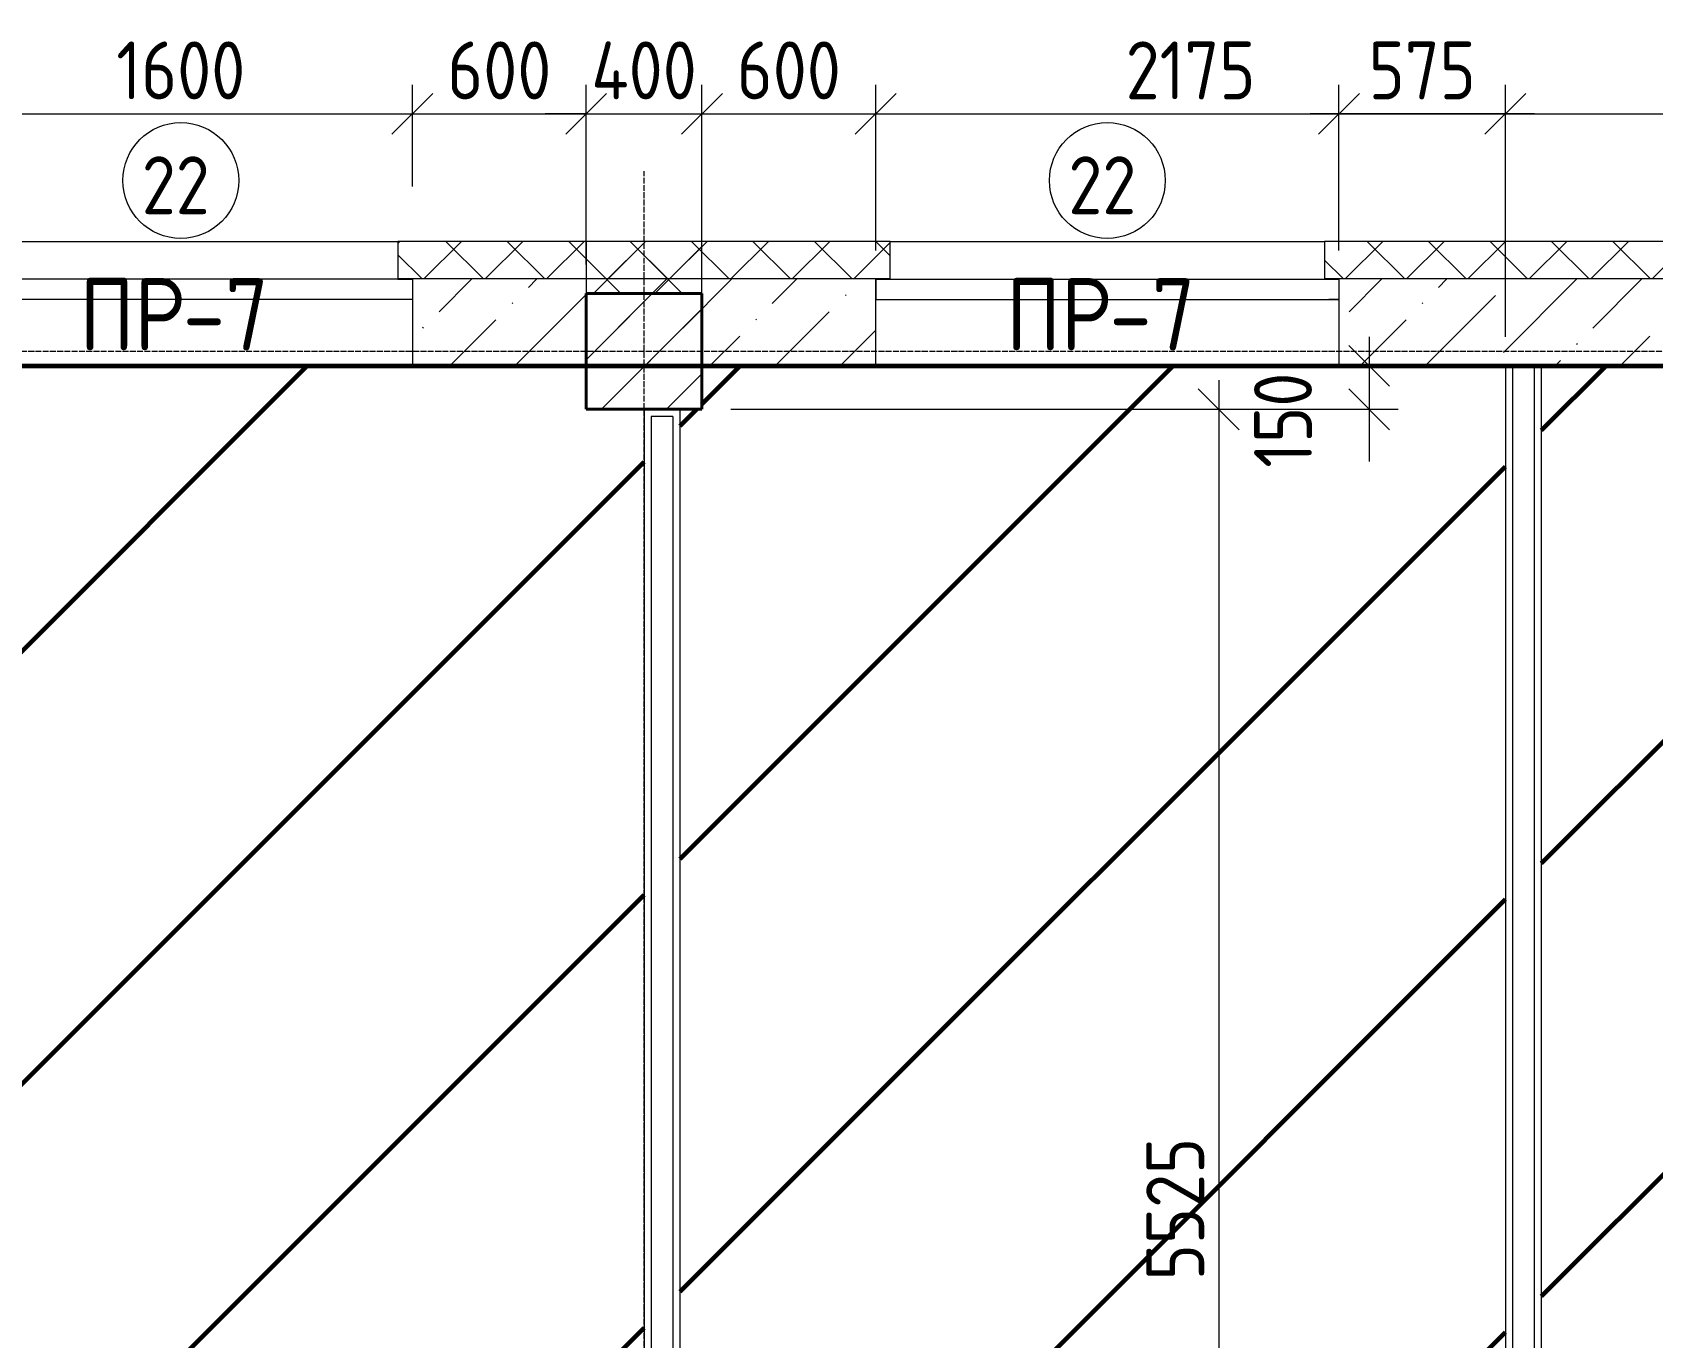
# Model space of a CAD drawing. Header units: millimetres. Extents: x -56773 to 323062, y -262288 to 76460.
# Drawn here: x 53497 to 59093, y -192630 to -188122 of the extents above; entities that cross this region are included whole.
import ezdxf

# ---------------------------------------------------------------- set-up
doc = ezdxf.new("R2010")
doc.units = ezdxf.units.MM
doc.linetypes.add('ADSK_Линия сетки', pattern=[25, 20, -2.5, 0, -2.5])
for name, color, linetype, lineweight in [('1.1)Стяжка керамзит  2 этаж', 5, 'Continuous', 60), ('3.1 Штукатурка внешн стен', 5, 'Continuous', 60), ('_ Окна', 7, 'Continuous', 18), ('Марки', 7, 'Continuous', 20), ('Марки окон', 7, 'Continuous', 20), ('Несущие колонны', 7, 'Continuous', 18), ('Окна', 7, 'Continuous', 9), ('Оси', 7, 'Continuous', 9), ('Размеры', 7, 'Continuous', 9), ('Стены внутренние', 7, 'Continuous', 18), ('Стены наружные', 7, 'Continuous', 18), ('Стены штриховка', 7, 'Continuous', 9)]:
    doc.layers.add(name, color=color, linetype=linetype, lineweight=lineweight)
doc.styles.add('GOST Common_2', font='', dxfattribs={"width": 0.9, "height": 250})
doc.styles.add('GOST Common_3', font='', dxfattribs={"width": 0.9, "height": 200})
doc.styles.get('GOST Common_2').set_extended_font_data('GOST Common')
doc.styles.get('GOST Common_3').set_extended_font_data('GOST Common')
doc.dimstyles.new('ADSK_Основной_2_0', dxfattribs={"dimscale": 304.8, "dimtxt": 201.142999, "dimasz": 0.463911, "dimexe": 0.328084, "dimexo": 0.328084, "dimgap": 0.164042, "dimtad": 1, "dimdec": 3, "dimrnd": 0.001, "dimdsep": 46, "dimtxsty": 'GOST Common_3', "dimblk1": 'OBLIQUE', "dimblk2": 'OBLIQUE', "dimsah": 1, "dimcen": 0.09, "dimdle": 0.328084, "dimazin": 2, "dimtfac": 1, "dimtdec": 4, "dimtix": 1, "dimtmove": 0, "dimatfit": 3, "dimfxl": 1, "dimtvp": 1, "dimtolj": 1, "dimtzin": 0, "dimlwd": 20, "dimlwe": 20, "dimarcsym": 2})
doc.dimstyles.new('ADSK_Основной_2_0_1', dxfattribs={"dimscale": 304.8, "dimtxt": 201.142999, "dimasz": 0.463911, "dimexe": 0.328084, "dimexo": 0.328084, "dimgap": 0.164042, "dimtad": 1, "dimdec": 3, "dimrnd": 0.001, "dimdsep": 46, "dimtxsty": 'GOST Common_3', "dimblk1": 'OBLIQUE', "dimblk2": 'OBLIQUE', "dimsah": 1, "dimcen": 0.09, "dimdle": 0.328084, "dimazin": 2, "dimtfac": 1, "dimtdec": 4, "dimtix": 1, "dimtmove": 1, "dimatfit": 3, "dimfxl": 1, "dimtvp": 1, "dimtolj": 1, "dimtzin": 0, "dimlwd": 20, "dimlwe": 20, "dimarcsym": 2})
doc.dimstyles.new('ADSK_Основной_2_0_2', dxfattribs={"dimscale": 304.8, "dimtxt": 201.142999, "dimasz": 0.463911, "dimexe": 0.328084, "dimexo": 0.328084, "dimgap": 0.164042, "dimtad": 1, "dimdec": 3, "dimrnd": 0.001, "dimdsep": 46, "dimtxsty": 'GOST Common_3', "dimblk1": 'OBLIQUE', "dimblk2": 'OBLIQUE', "dimsah": 1, "dimcen": 0.09, "dimdle": 0.328084, "dimazin": 2, "dimtfac": 1, "dimtdec": 4, "dimtix": 1, "dimtmove": 0, "dimatfit": 3, "dimfxl": 1, "dimtvp": 1, "dimtolj": 1, "dimtzin": 0, "dimlwd": 20, "dimlwe": 20, "dimarcsym": 2})
pattern_1 = [(45, (9.36, -198628.46), (-106.066, 106.066), []), (135, (9.36, -198628.46), (-106.066, -106.066), [])]

# ---------------------------------------------------------------- blocks, each defined once
blk = doc.blocks.new('ADSK_КолоннаЖБ_Прямоугольная - 400x400 мм-1807143-Кладочный план 4-го этажа')
at = {"layer": 'Несущие колонны', "lineweight": 40}
for p, q in [((-200, 200), (200, 200)), ((-200, -200), (-200, 200)), ((200, 200), (200, -200)), ((200, -200), (-200, -200))]:
    blk.add_line(p, q, dxfattribs=at)
blk = doc.blocks.new('ОКНО L03 _2СТ_RS - ОК-5_1600х2000h-3556607-Кладочный план 4-го этажа')
at = {"layer": '_ Окна'}
for p, q in [((-838.1, -79), (761.9, -79)), ((-838.1, -149), (-838.1, -79)), ((-838.1, -79), (-803.1, -79)), ((-818.1, -79), (-38.1, -79)), ((-38.1, -79), (741.9, -79)), ((761.9, -79), (726.9, -79)), ((761.9, -149), (761.9, -79)), ((-838.1, -149), (761.9, -149)), ((-838.1, -149), (-833.1, -149)), ((-818.1, -149), (-38.1, -149)), ((-38.1, -149), (741.9, -149)), ((761.9, -149), (756.9, -149))]:
    blk.add_line(p, q, dxfattribs=at)
at = {"layer": 'Окна'}
blk.add_line((-888.1, 150), (811.9, 150), dxfattribs=at)
blk = doc.blocks.new('ОКНО L03 _2СТ_RS - ОК-5_1600х2000h-3556615-Кладочный план 4-го этажа')
at = {"layer": '_ Окна'}
for p, q in [((-838.1, 149), (761.9, 149)), ((-838.1, 149), (-838.1, 79)), ((-838.1, 149), (-833.1, 149)), ((-818.1, 149), (-38.1, 149)), ((-38.1, 149), (741.9, 149)), ((761.9, 149), (756.9, 149)), ((761.9, 149), (761.9, 79)), ((-838.1, 79), (761.9, 79)), ((-838.1, 79), (-803.1, 79)), ((-818.1, 79), (-38.1, 79)), ((-38.1, 79), (741.9, 79)), ((761.9, 79), (726.9, 79))]:
    blk.add_line(p, q, dxfattribs=at)
at = {"layer": 'Окна'}
blk.add_line((-888.1, -150), (811.9, -150), dxfattribs=at)
blk = doc.blocks.new('_Oblique')
at = {"color": 0, "linetype": 'ByBlock', "lineweight": -2}
blk.add_line((-0.5, -0.5), (0.5, 0.5), dxfattribs=at)
blk = doc.blocks.new('*D5936')
at = {"layer": 'Defpoints', "color": 0, "transparency": 16777216}
for p in [(54809.4, -188403), (53209.4, -188769.2), (54809.4, -188754.1)]:
    blk.add_point(p, dxfattribs=at)
at = {"layer": 'Размеры', "color": 0, "lineweight": 20, "transparency": 16777216}
for p, q in [((53209.4, -188669.2), (53209.4, -188303)), ((54809.4, -188654.1), (54809.4, -188303)), ((53109.4, -188403), (54909.4, -188403))]:
    blk.add_line(p, q, dxfattribs=at)
at = {"layer": 'Размеры', "color": 0, "lineweight": 20, "transparency": 16777216, "xscale": 141.4, "yscale": 141.4, "zscale": 141.4, "rotation": 180}
blk.add_blockref('_Oblique', (53209.4, -188403), dxfattribs=at)
at = {"layer": 'Размеры', "color": 0, "lineweight": 20, "transparency": 16777216, "xscale": 141.4, "yscale": 141.4, "zscale": 141.4}
blk.add_blockref('_Oblique', (54809.4, -188403), dxfattribs=at)
at = {"layer": 'Размеры', "color": 0, "lineweight": 9, "transparency": 16777216, "insert": (54009.4, -188253), "char_height": 200, "width": 560.473, "attachment_point": 5, "style": 'GOST Common_3'}
blk.add_mtext('\\A1;1600', dxfattribs=at)
blk = doc.blocks.new('*D5937')
at = {"layer": 'Defpoints', "color": 0, "transparency": 16777216}
for p in [(55409.4, -188403), (54809.4, -188754.1), (55409.4, -189023.5)]:
    blk.add_point(p, dxfattribs=at)
at = {"layer": 'Размеры', "color": 0, "lineweight": 20, "transparency": 16777216}
for p, q in [((54809.4, -188654.1), (54809.4, -188303)), ((55409.4, -188923.5), (55409.4, -188303)), ((54709.4, -188403), (55509.4, -188403))]:
    blk.add_line(p, q, dxfattribs=at)
at = {"layer": 'Размеры', "color": 0, "lineweight": 20, "transparency": 16777216, "xscale": 141.4, "yscale": 141.4, "zscale": 141.4, "rotation": 180}
blk.add_blockref('_Oblique', (54809.4, -188403), dxfattribs=at)
at = {"layer": 'Размеры', "color": 0, "lineweight": 20, "transparency": 16777216, "xscale": 141.4, "yscale": 141.4, "zscale": 141.4}
blk.add_blockref('_Oblique', (55409.4, -188403), dxfattribs=at)
at = {"layer": 'Размеры', "color": 0, "lineweight": 9, "transparency": 16777216, "insert": (55109.4, -188253), "char_height": 200, "width": 454.106, "attachment_point": 5, "style": 'GOST Common_3'}
blk.add_mtext('\\A1;600', dxfattribs=at)
blk = doc.blocks.new('*D5938')
at = {"layer": 'Defpoints', "color": 0, "transparency": 16777216}
for p in [(55809.4, -188403), (55409.4, -189023.5), (55809.4, -189023.5)]:
    blk.add_point(p, dxfattribs=at)
at = {"layer": 'Размеры', "color": 0, "lineweight": 20, "transparency": 16777216}
for p, q in [((55409.4, -188923.5), (55409.4, -188303)), ((55809.4, -188923.5), (55809.4, -188303)), ((55409.4, -188403), (55268, -188403)), ((55409.4, -188403), (55809.4, -188403)), ((55809.4, -188403), (55950.8, -188403))]:
    blk.add_line(p, q, dxfattribs=at)
at = {"layer": 'Размеры', "color": 0, "lineweight": 20, "transparency": 16777216, "xscale": 141.4, "yscale": 141.4, "zscale": 141.4}
blk.add_blockref('_Oblique', (55409.4, -188403), dxfattribs=at)
at = {"layer": 'Размеры', "color": 0, "lineweight": 20, "transparency": 16777216, "xscale": 141.4, "yscale": 141.4, "zscale": 141.4, "rotation": 180}
blk.add_blockref('_Oblique', (55809.4, -188403), dxfattribs=at)
at = {"layer": 'Размеры', "color": 0, "lineweight": 9, "transparency": 16777216, "insert": (55609.4, -188253), "char_height": 200, "width": 474.561, "attachment_point": 5, "style": 'GOST Common_3'}
blk.add_mtext('\\A1;400', dxfattribs=at)
blk = doc.blocks.new('*D5939')
at = {"layer": 'Defpoints', "color": 0, "transparency": 16777216}
for p in [(56409.4, -188403), (56409.4, -188974.5), (55809.4, -189023.5)]:
    blk.add_point(p, dxfattribs=at)
at = {"layer": 'Размеры', "color": 0, "lineweight": 20, "transparency": 16777216}
for p, q in [((55809.4, -188923.5), (55809.4, -188303)), ((56409.4, -188874.5), (56409.4, -188303)), ((55709.4, -188403), (56509.4, -188403))]:
    blk.add_line(p, q, dxfattribs=at)
at = {"layer": 'Размеры', "color": 0, "lineweight": 20, "transparency": 16777216, "xscale": 141.4, "yscale": 141.4, "zscale": 141.4, "rotation": 180}
blk.add_blockref('_Oblique', (55809.4, -188403), dxfattribs=at)
at = {"layer": 'Размеры', "color": 0, "lineweight": 20, "transparency": 16777216, "xscale": 141.4, "yscale": 141.4, "zscale": 141.4}
blk.add_blockref('_Oblique', (56409.4, -188403), dxfattribs=at)
at = {"layer": 'Размеры', "color": 0, "lineweight": 9, "transparency": 16777216, "insert": (56109.4, -188253), "char_height": 200, "width": 454.106, "attachment_point": 5, "style": 'GOST Common_3'}
blk.add_mtext('\\A1;600', dxfattribs=at)
blk = doc.blocks.new('*D5940')
at = {"layer": 'Defpoints', "color": 0, "transparency": 16777216}
for p in [(58584.4, -188403), (56409.4, -188974.5), (58584.4, -189273.5)]:
    blk.add_point(p, dxfattribs=at)
at = {"layer": 'Размеры', "color": 0, "lineweight": 20, "transparency": 16777216}
for p, q in [((56409.4, -188874.5), (56409.4, -188303)), ((58584.4, -189173.5), (58584.4, -188303)), ((56309.4, -188403), (58684.4, -188403))]:
    blk.add_line(p, q, dxfattribs=at)
at = {"layer": 'Размеры', "color": 0, "lineweight": 20, "transparency": 16777216, "xscale": 141.4, "yscale": 141.4, "zscale": 141.4, "rotation": 180}
blk.add_blockref('_Oblique', (56409.4, -188403), dxfattribs=at)
at = {"layer": 'Размеры', "color": 0, "lineweight": 20, "transparency": 16777216, "xscale": 141.4, "yscale": 141.4, "zscale": 141.4}
blk.add_blockref('_Oblique', (58584.4, -188403), dxfattribs=at)
at = {"layer": 'Размеры', "color": 0, "lineweight": 9, "transparency": 16777216, "insert": (57496.9, -188253), "char_height": 200, "width": 151.369, "attachment_point": 5, "style": 'GOST Common_3'}
blk.add_mtext('\\A1;2175', dxfattribs=at)
blk = doc.blocks.new('*D5941')
at = {"layer": 'Defpoints', "color": 0, "transparency": 16777216}
for p in [(58009.4, -188403), (58009.4, -188974.5), (58584.4, -189273.5)]:
    blk.add_point(p, dxfattribs=at)
at = {"layer": 'Размеры', "color": 0, "lineweight": 20, "transparency": 16777216}
for p, q in [((58009.4, -188874.5), (58009.4, -188303)), ((58584.4, -189173.5), (58584.4, -188303)), ((58684.4, -188403), (57909.4, -188403))]:
    blk.add_line(p, q, dxfattribs=at)
at = {"layer": 'Размеры', "color": 0, "lineweight": 20, "transparency": 16777216, "xscale": 141.4, "yscale": 141.4, "zscale": 141.4, "rotation": 180}
blk.add_blockref('_Oblique', (58009.4, -188403), dxfattribs=at)
at = {"layer": 'Размеры', "color": 0, "lineweight": 20, "transparency": 16777216, "xscale": 141.4, "yscale": 141.4, "zscale": 141.4}
blk.add_blockref('_Oblique', (58584.4, -188403), dxfattribs=at)
at = {"layer": 'Размеры', "color": 0, "lineweight": 9, "transparency": 16777216, "insert": (58296.9, -188253), "char_height": 200, "width": 560.473, "attachment_point": 5, "style": 'GOST Common_3'}
blk.add_mtext('\\A1;575', dxfattribs=at)
blk = doc.blocks.new('*D5942')
at = {"layer": 'Defpoints', "color": 0, "transparency": 16777216}
for p in [(60809.4, -188403), (60809.4, -188754.1), (58009.4, -188974.5)]:
    blk.add_point(p, dxfattribs=at)
at = {"layer": 'Размеры', "color": 0, "lineweight": 20, "transparency": 16777216}
for p, q in [((58009.4, -188874.5), (58009.4, -188303)), ((60809.4, -188654.1), (60809.4, -188303)), ((57909.4, -188403), (60909.4, -188403))]:
    blk.add_line(p, q, dxfattribs=at)
at = {"layer": 'Размеры', "color": 0, "lineweight": 20, "transparency": 16777216, "xscale": 141.4, "yscale": 141.4, "zscale": 141.4, "rotation": 180}
blk.add_blockref('_Oblique', (58009.4, -188403), dxfattribs=at)
at = {"layer": 'Размеры', "color": 0, "lineweight": 20, "transparency": 16777216, "xscale": 141.4, "yscale": 141.4, "zscale": 141.4}
blk.add_blockref('_Oblique', (60809.4, -188403), dxfattribs=at)
at = {"layer": 'Размеры', "color": 0, "lineweight": 9, "transparency": 16777216, "insert": (59409.4, -188253), "char_height": 200, "width": 605.475, "attachment_point": 5, "style": 'GOST Common_3'}
blk.add_mtext('\\A1;2800', dxfattribs=at)
blk = doc.blocks.new('*D6266')
at = {"layer": 'Defpoints', "color": 0, "transparency": 16777216}
for p in [(57694, -189273.5), (55809.4, -189423.5), (58113.7, -189423.5)]:
    blk.add_point(p, dxfattribs=at)
at = {"layer": 'Размеры', "color": 0, "lineweight": 20, "transparency": 16777216}
for p, q in [((58113.7, -189173.5), (58113.7, -189423.5)), ((57794, -189273.5), (58213.7, -189273.5)), ((55909.4, -189423.5), (58213.7, -189423.5)), ((58113.7, -189423.5), (58113.7, -189604.3))]:
    blk.add_line(p, q, dxfattribs=at)
at = {"layer": 'Размеры', "color": 0, "lineweight": 20, "transparency": 16777216, "xscale": 141.4, "yscale": 141.4, "zscale": 141.4}
for p, rotation in [((58113.7, -189273.5), 90), ((58113.7, -189423.5), 270)]:
    blk.add_blockref('_Oblique', p, dxfattribs=dict(at, rotation=rotation))
at = {"layer": 'Размеры', "color": 0, "lineweight": 9, "transparency": 16777216, "insert": (57716.1, -189625.5), "char_height": 200, "width": 409.104, "attachment_point": 1, "rotation": 90, "line_spacing_factor": 1.022761, "style": 'GOST Common_3'}
blk.add_mtext('\\A1;150', dxfattribs=at)
blk = doc.blocks.new('*D6267')
at = {"layer": 'Defpoints', "color": 0, "transparency": 16777216}
for p in [(55809.4, -189423.5), (57134.4, -194948.5), (57594, -194948.5)]:
    blk.add_point(p, dxfattribs=at)
at = {"layer": 'Размеры', "color": 0, "lineweight": 20, "transparency": 16777216}
for p, q in [((57594, -189323.5), (57594, -195048.5)), ((55909.4, -189423.5), (57694, -189423.5)), ((57234.4, -194948.5), (57694, -194948.5))]:
    blk.add_line(p, q, dxfattribs=at)
at = {"layer": 'Размеры', "color": 0, "lineweight": 20, "transparency": 16777216, "xscale": 141.4, "yscale": 141.4, "zscale": 141.4}
for p, rotation in [((57594, -189423.5), 90), ((57594, -194948.5), 270)]:
    blk.add_blockref('_Oblique', p, dxfattribs=dict(at, rotation=rotation))
at = {"layer": 'Размеры', "color": 0, "lineweight": 9, "transparency": 16777216, "insert": (57444, -192186), "char_height": 200, "width": 605.475, "attachment_point": 5, "rotation": 90, "style": 'GOST Common_3'}
blk.add_mtext('\\A1;5525', dxfattribs=at)
blk = doc.blocks.new('М_окна1 - Маркировка типоразмера-1510237-Кладочный план 4-го этажа')
at = {"layer": 'Марки окон'}
blk.add_circle((0, 0), 2, dxfattribs=at)

msp = doc.modelspace()

# ---------------------------------------------------------------- hatches: boundary and pattern name
at = {"layer": '1.1)Стяжка керамзит  2 этаж', "transparency": 33554687}
h = msp.add_hatch(dxfattribs=at)
h.set_pattern_fill('ANSI31', color=5, scale=333)
h.paths.add_polyline_path([(55609.3615, -189423.4914), (55409.3615, -189423.4914), (55409.3615, -189273.4914), (54809.3615, -189273.4914), (53159.3615, -189273.4914), (52759.3615, -189273.4914), (52759.3615, -195673.4914), (53184.3615, -195673.4914), (53184.3615, -195798.4914), (54384.3615, -195798.4914), (54384.3615, -195673.4914), (54509.3615, -195673.4914), (54509.3615, -194948.4914), (55609.3615, -194948.4914)])
h = msp.add_hatch(dxfattribs=at)
h.set_pattern_fill('ANSI31', color=5, scale=333)
h.paths.add_polyline_path([(58584.3615, -189273.4914), (58009.3615, -189273.4914), (56359.3615, -189273.4914), (55809.3615, -189273.4914), (55809.3615, -189423.4914), (55734.3615, -189423.4914), (55734.3615, -194948.4914), (57134.3615, -194948.4914), (57134.3615, -195673.4914), (57259.3615, -195673.4914), (57259.3615, -195798.4914), (58459.3615, -195798.4914), (58459.3615, -195673.4914), (58584.3615, -195673.4914)])
h = msp.add_hatch(dxfattribs=at)
h.set_pattern_fill('ANSI31', color=5, scale=333)
h.paths.add_polyline_path([(61559.3615, -192773.4914), (61559.3615, -189423.4914), (61409.3615, -189423.4914), (61409.3615, -189273.4914), (60809.3615, -189273.4914), (59159.3615, -189273.4914), (58709.3615, -189273.4914), (58709.3615, -195673.4914), (58884.3615, -195673.4914), (58884.3615, -195798.4914), (60084.3615, -195798.4914), (60084.3615, -195673.4914), (60209.3615, -195673.4914), (60209.3615, -194948.4914), (61559.3615, -194948.4914), (61559.3615, -194423.4914)])
at = {"layer": 'Несущие колонны', "lineweight": 9}
h = msp.add_hatch(dxfattribs=at)
h.set_pattern_fill('FP_1', color=256, style=0, pattern_type=2)
h.set_pattern_definition([(45, (9.36, -198628.46), (-224.5064, 224.5064), []), (45, (233.87, -198628.46), (-224.5064, 224.5064), [396.875, -79.375, 3.353, -76.022])])
h.paths.add_polyline_path([(55409.3615, -189423.4914), (55809.3615, -189423.4914), (55809.3615, -189023.4914), (55409.3615, -189023.4914)])
at = {"layer": 'Стены внутренние', "lineweight": 9}
h = msp.add_hatch(dxfattribs=at)
h.set_pattern_fill('FP_2', color=256, style=0, pattern_type=2)
h.set_pattern_definition([(45, (9.36, -198628.46), (84.18955, 308.69595), [396.875, -79.375, 3.353, -76.022])])
h.paths.add_polyline_path([(58584.3615, -189273.4914), (59209.3615, -189273.4914), (59209.3615, -188974.4914), (58009.3615, -188974.4914), (58009.3615, -189273.4914)])
h.paths.add_polyline_path([(52797.6931, -189273.4914), (53209.3615, -189273.4914), (53209.3615, -188974.4914), (52009.3615, -188974.4914), (52009.3615, -189273.4914), (52759.3615, -189273.4914)])
h.paths.add_polyline_path([(61859.3615, -189273.4914), (61859.3615, -188973.4914), (60809.3615, -188974.4914), (60809.3615, -189273.4914), (61559.3615, -189273.4914)])
h.paths.add_polyline_path([(56409.3615, -189273.4914), (56409.3615, -188974.4914), (54809.3615, -188974.4914), (54809.3615, -189273.4914), (56097.859, -189273.4914)])
h.paths.add_polyline_path([(49709.3615, -189273.4914), (50409.3615, -189273.4914), (50409.3615, -188974.4914), (49609.3615, -188973.4914), (49609.3615, -189273.4914), (49684.3615, -189273.4914)])
at = {"layer": 'Стены наружные', "lineweight": 9}
h = msp.add_hatch(dxfattribs=at)
h.set_pattern_fill('FP_4', color=256, style=0, pattern_type=2)
h.set_pattern_definition(pattern_1)
h.paths.add_polyline_path([(61809.3615, -188973.4914), (61809.3615, -188843.4914), (60759.3615, -188843.4914), (60759.3615, -188973.4914)])
h.paths.add_polyline_path([(53259.3615, -188973.4914), (53259.3615, -188843.4914), (51959.3615, -188843.4914), (51959.3615, -188973.4914), (52797.6931, -188973.4914)])
h.paths.add_polyline_path([(54759.3615, -188973.4914), (56459.3615, -188973.4914), (56459.3615, -188843.4914), (54759.3615, -188843.4914)])
h.paths.add_polyline_path([(59259.3615, -188973.4914), (59259.3615, -188843.4914), (57959.3615, -188843.4914), (57959.3615, -188973.4914)])
h.paths.add_polyline_path([(49609.3615, -188973.4914), (50459.3615, -188973.4914), (50459.3615, -188843.4914), (49609.3615, -188843.4914)])
h = msp.add_hatch(dxfattribs=at)
h.set_pattern_fill('FP_4', color=256, style=0, pattern_type=2)
h.set_pattern_definition(pattern_1)
h.paths.add_polyline_path([(55809.3615, -189023.4914), (55809.3615, -188843.4914), (55409.3615, -188843.4914), (55409.3615, -189023.4914)])

# ---------------------------------------------------------------- linework, layer by layer
at = {"layer": '3.1 Штукатурка внешн стен'}
msp.add_lwpolyline([(49709.3615, -189273.4914), (61609.3615, -189273.4914), (61609.3615, -195023.4914)], dxfattribs=at)
at = {"layer": 'Несущие колонны', "lineweight": 9}
for p, q in [((55809.3615, -189023.4914), (55409.3615, -189023.4914)), ((55409.3615, -189023.4914), (55409.3615, -189423.4914)), ((55809.3615, -189423.4914), (55809.3615, -189023.4914)), ((55409.3615, -189423.4914), (55809.3615, -189423.4914))]:
    msp.add_line(p, q, dxfattribs=at)
at = {"layer": 'Оси', "linetype": 'ADSK_Линия сетки', "lineweight": 5}
for p, q in [((55609.3615, -209602.3427), (55609.3615, -188601.0153)), ((62563.3938, -189223.4914), (-25230.7352, -189223.4914))]:
    msp.add_line(p, q, dxfattribs=at)
at = {"layer": 'Стены внутренние', "lineweight": 5}
for p, q in [((54759.3615, -188973.4914), (54759.3615, -188974.4914)), ((54759.3615, -188974.4914), (54809.3615, -188974.4914)), ((54809.3615, -188974.4914), (54809.3615, -189273.4914)), ((56409.3615, -189273.4914), (56409.3615, -188974.4914)), ((56409.3615, -188974.4914), (56459.3615, -188974.4914)), ((56459.3615, -188974.4914), (56459.3615, -188973.4914)), ((57959.3615, -188973.4914), (57959.3615, -188974.4914)), ((57959.3615, -188974.4914), (58009.3615, -188974.4914)), ((58009.3615, -188974.4914), (58009.3615, -189273.4914)), ((54809.3615, -189273.4914), (53209.3615, -189273.4914)), ((54809.3615, -189273.4914), (56409.3615, -189273.4914)), ((58009.3615, -189273.4914), (56409.3615, -189273.4914)), ((58009.3615, -189273.4914), (58584.3615, -189273.4914)), ((58584.3615, -189273.4914), (58584.3615, -195673.4914)), ((58709.3615, -189273.4914), (59209.3615, -189273.4914)), ((58709.3615, -195673.4914), (58709.3615, -189273.4914)), ((55734.3615, -189423.4914), (55609.3615, -189423.4914)), ((55609.3615, -189423.4914), (55609.3615, -194948.4914)), ((55734.3615, -194948.4914), (55734.3615, -189423.4914))]:
    msp.add_line(p, q, dxfattribs=at)
at = {"layer": 'Стены наружные', "lineweight": 9}
for p, q in [((53259.3615, -188843.4914), (54759.3615, -188843.4914)), ((56459.3615, -188843.4914), (54759.3615, -188843.4914)), ((54759.3615, -188843.4914), (54759.3615, -188973.4914)), ((55409.3615, -188843.4914), (55409.3615, -189023.4914)), ((55809.3615, -189023.4914), (55809.3615, -188843.4914)), ((56459.3615, -188973.4914), (56459.3615, -188843.4914)), ((56459.3615, -188843.4914), (57959.3615, -188843.4914)), ((59259.3615, -188843.4914), (57959.3615, -188843.4914)), ((57959.3615, -188843.4914), (57959.3615, -188973.4914)), ((55409.3615, -189023.4914), (55809.3615, -189023.4914))]:
    msp.add_line(p, q, dxfattribs=at)
at = {"layer": 'Стены штриховка', "lineweight": 9}
for p, q in [((56459.3615, -188973.4914), (54759.3615, -188973.4914)), ((59259.3615, -188973.4914), (57959.3615, -188973.4914)), ((58709.3615, -189273.4914), (58584.3615, -189273.4914)), ((58609.3615, -195698.4914), (58609.3615, -189273.4914)), ((58684.3615, -195698.4914), (58684.3615, -189273.4914)), ((55709.3615, -189448.4914), (55634.3615, -189448.4914)), ((55634.3615, -189448.4914), (55634.3615, -194973.4914)), ((55709.3615, -189448.4914), (55709.3615, -194973.4914))]:
    msp.add_line(p, q, dxfattribs=at)

# ---------------------------------------------------------------- block references
at = {"layer": 'Марки окон', "lineweight": 9, "xscale": 99.99999999999993, "yscale": 99.99999999999993, "zscale": 99.99999999999993}
for p in [(54009.3615, -188633.4914), (57209.3615, -188633.4914)]:
    msp.add_blockref('М_окна1 - Маркировка типоразмера-1510237-Кладочный план 4-го этажа', p, dxfattribs=at)
at = {"layer": 'Несущие колонны', "lineweight": 9, "rotation": 89.9999999999999}
msp.add_blockref('ADSK_КолоннаЖБ_Прямоугольная - 400x400 мм-1807143-Кладочный план 4-го этажа', (55609.3615, -189223.4914), dxfattribs=at)
at = {"layer": 'Окна', "lineweight": 9, "rotation": 180}
msp.add_blockref('ОКНО L03 _2СТ_RS - ОК-5_1600х2000h-3556607-Кладочный план 4-го этажа', (53971.2615, -189123.4914), dxfattribs=at)
at = {"layer": 'Окна'}
msp.add_blockref('ОКНО L03 _2СТ_RS - ОК-5_1600х2000h-3556615-Кладочный план 4-го этажа', (57247.4615, -189123.4914), dxfattribs=at)

# ---------------------------------------------------------------- texts
at = {"layer": 'Марки', "lineweight": 9, "char_height": 250, "attachment_point": 1, "style": 'GOST Common_2'}
for s, insert, width in [('ПР', (53659.4307, -188970.5103), 432.91125), ('-7', (54016.6182, -188970.5103), 389.620125), ('ПР', (56859.4307, -188970.5103), 432.91125), ('-7', (57216.6182, -188970.5103), 389.620125)]:
    msp.add_mtext(s, dxfattribs=dict(at, insert=insert, width=width))
at = {"layer": 'Марки окон', "lineweight": 5, "char_height": 200, "width": 317.46825, "attachment_point": 1, "style": 'GOST Common_3'}
for insert in [(53874.8041, -188549.7061), (57074.8041, -188549.7061)]:
    msp.add_mtext('22', dxfattribs=dict(at, insert=insert))

# ---------------------------------------------------------------- dimensions: what is measured, and where the dimension line sits
at = {"layer": 'Размеры', "lineweight": 9}
for base, p1, p2, override, picture, middle in [((54809.3615, -188402.9949), (53209.3615, -188769.1794), (54809.3615, -188754.1308), {"dimpost": '<>', "dimfxl": 1600.070767}, '*D5936', (54009.3615, -188252.9949)), ((55409.3615, -188402.9949), (54809.3615, -188754.1308), (55409.3615, -189023.4914), {"dimpost": '<>', "dimfxl": 657.689238}, '*D5937', (55109.3615, -188252.9949)), ((55809.3615, -188402.9949), (55409.3615, -189023.4914), (55809.3615, -189023.4914), {"dimpost": '<>', "dimfxl": 400}, '*D5938', (55609.3615, -188252.9949)), ((56409.3615, -188402.9949), (55809.3615, -189023.4914), (56409.3615, -188974.4914), {"dimpost": '<>', "dimfxl": 601.997508}, '*D5939', (56109.3615, -188252.9949)), ((58584.3615, -188402.9949), (56409.3615, -188974.4914), (58584.3615, -189273.4914), {"dimpost": '<>', "dimfxl": 2195.455761}, '*D5940', (57496.8615, -188252.9949)), ((58009.3615, -188402.9949), (58584.3615, -189273.4914), (58009.3615, -188974.4914), {"dimpost": '<>', "dimfxl": 648.094129}, '*D5941', (58296.8615, -188252.9949)), ((60809.3615, -188402.9949), (58009.3615, -188974.4914), (60809.3615, -188754.1308), {"dimpost": '<>', "dimfxl": 2808.657828}, '*D5942', (59409.3615, -188252.9949))]:
    dim = msp.add_linear_dim(base=base, p1=p1, p2=p2, dimstyle='ADSK_Основной_2_0_1', override=override, dxfattribs=at)
    dim.commit()
    dim.dimension.update_dxf_attribs({"geometry": picture, "text_midpoint": middle})
dim = msp.add_linear_dim(base=(58113.7417, -189423.4914), p1=(57693.9791, -189273.4914), p2=(55809.3615, -189423.4914), angle=90, dimstyle='ADSK_Основной_2_0', override={"dimpost": '<>', "dimfxl": 1890.57758}, dxfattribs=at)
dim.commit()
dim.dimension.update_dxf_attribs({"geometry": '*D6266', "text_midpoint": (57849.456, -189604.311), "dimtype": 160, "text_rotation": 90})
dim = msp.add_linear_dim(base=(57593.9942, -194948.4914), p1=(55809.3615, -189423.4914), p2=(57134.3615, -194948.4914), angle=90, dimstyle='ADSK_Основной_2_0_2', override={"dimpost": '<>', "dimfxl": 5681.659089}, dxfattribs=at)
dim.commit()
dim.dimension.update_dxf_attribs({"geometry": '*D6267', "text_midpoint": (57443.9942, -192185.9914)})

doc.saveas('drawing.dxf')
